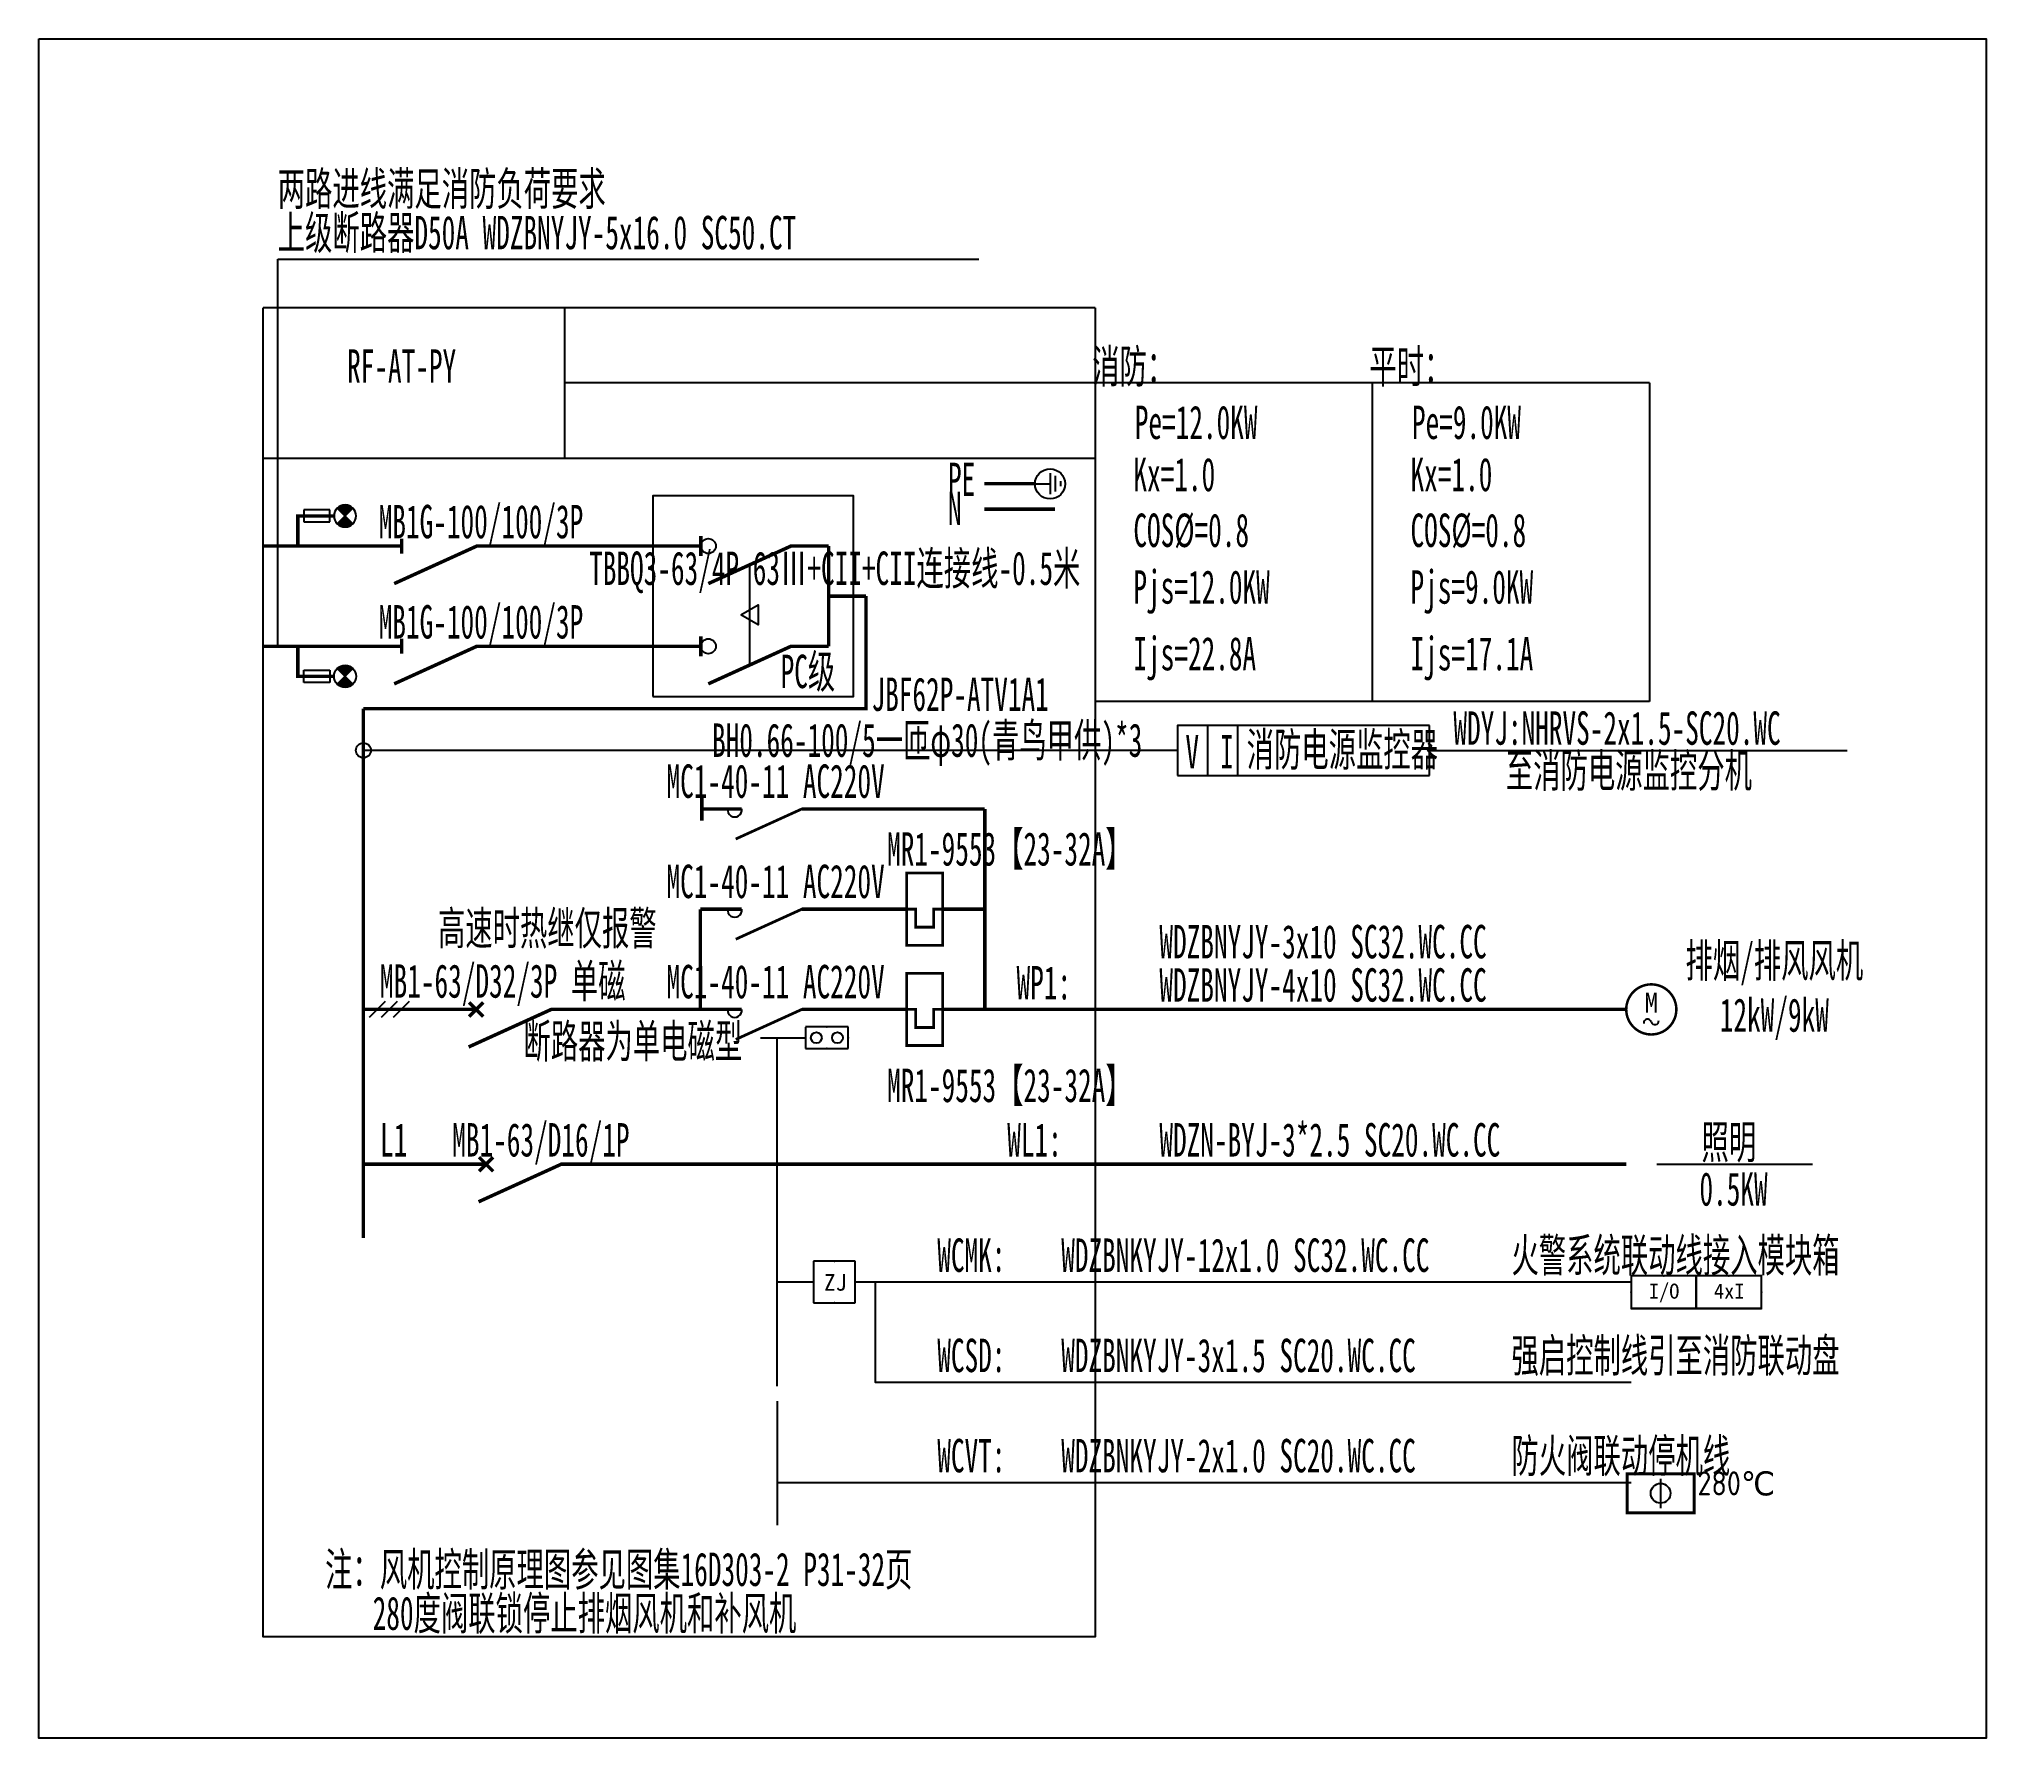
# Model space of a CAD drawing. Extents: x 1701941 to 1705438, y 404973 to 408024.
import ezdxf
from ezdxf.enums import TextEntityAlignment as Align

# ---------------------------------------------------------------- set-up
doc = ezdxf.new("R2010")
doc.units = 0
doc.header["$MEASUREMENT"] = 0
doc.layers.add('EQUIP-照明', color=3, linetype='Continuous')
doc.layers.add('系统图', color=1, linetype='Continuous')
doc.styles.add('_TEL_ATTDEF', font='GBENOR', dxfattribs={"width": 0.8, "height": 3, "bigfont": 'GBCBIG'})
doc.styles.add('_TEL_DIM', font='', dxfattribs={"width": 0.8, "height": 3.5})
doc.styles.add('宋体', font='', dxfattribs={"width": 0.8, "height": 3.5})
doc.styles.get('_TEL_DIM').set_extended_font_data('SimSun')
doc.styles.get('宋体').set_extended_font_data('SimSun')

# ---------------------------------------------------------------- blocks, each defined once
blk = doc.blocks.new('$element$00000576')
at = {"const_width": 0.0233}
for points in [[(0, 0), (0, -0.25)], [(0, -1), (0, -0.75), (-0.25, -0.2)], [(-0.047, -0.297), (0.047, -0.203)], [(-0.047, -0.203), (0.047, -0.297)]]:
    blk.add_lwpolyline(points, dxfattribs=at)
at = {"flags": 9}
blk.add_attdef('S', (0, 0), '', height=0.00000667, dxfattribs=at)
blk = doc.blocks.new('_M57DRB')
for p, q in [((0.259, -0.374), (-0.259, -0.893)), ((0.259, -0.893), (-0.259, -0.374))]:
    blk.add_line(p, q)
blk.add_lwpolyline([(0, 0), (0, -0.267)])
blk.add_circle((0, -0.633), 0.367)
for points in [[(-0.13, -0.763), (-0.354, -0.538), (0, -0.633), (-0.259, -0.374)], [(-0.225, -0.858), (-0.354, -0.728), (-0.13, -0.763), (-0.354, -0.538)], [(0.13, -0.504), (0.354, -0.728), (0, -0.633), (0.259, -0.893)], [(0.225, -0.409), (0.354, -0.538), (0.13, -0.504), (0.354, -0.728)], [(0.259, -0.374), (0.259, -0.374), (0.225, -0.409), (0.354, -0.538)], [(-0.259, -0.893), (-0.259, -0.893), (-0.225, -0.858), (-0.354, -0.728)]]:
    blk.add_solid(points)
at = {"width": 0.8, "flags": 9}
blk.add_attdef('S', (0.25, -0.5), '', height=0.2, dxfattribs=at)
blk = doc.blocks.new('$element$00000578')
at = {"const_width": 0.0233}
for points in [[(0, 0), (0, -0.25)], [(0, -1), (0, -0.75), (-0.25, -0.2)], [(-0.05, -0.25), (0.05, -0.25)]]:
    blk.add_lwpolyline(points, dxfattribs=at)
at = {"flags": 9}
blk.add_attdef('S', (0, 0), '', height=0.00000667, dxfattribs=at)
blk = doc.blocks.new('$element$00000523')
at = {"const_width": 0.0233}
for points in [[(0, 0), (0, -0.15)], [(0, -1), (0, -0.75), (-0.25, -0.2)], [(-0.067, -0.15), (0.067, -0.15)]]:
    blk.add_lwpolyline(points, dxfattribs=at)
blk.add_circle((0, -0.2), 0.05)
at = {"flags": 9}
blk.add_attdef('S', (0, 0), '', height=0.00000667, dxfattribs=at)
blk = doc.blocks.new('$equip$00002402')
at = {"lineweight": 20}
for p, q in [((0.322, 0.558), (-0.328, 0.558)), ((-0.328, -0.558), (0.322, -0.558))]:
    blk.add_line(p, q, dxfattribs=at)
for p, q in [((-0.328, -0.558), (-0.328, 0.558)), ((0.322, 0.558), (0.322, -0.558)), ((-0.242, 0), (0, 0)), ((0, 0), (0.242, 0))]:
    blk.add_line(p, q)
at = {"const_width": 0.05}
for points in [[(-0.328, -0.558), (-0.328, 0.558)], [(-0.328, 0.558), (0.322, 0.558), (0.322, -0.558), (-0.328, -0.558), (-0.328, 0.558), (0.322, 0.558)]]:
    blk.add_lwpolyline(points, dxfattribs=at)
blk.add_circle((-0.003, 0), 0.164)
for p in [(-0.003, 0.558), (-0.328, 0), (0.322, 0), (-0.003, -0.558)]:
    blk.add_point(p)
at = {"color": 7, "style": '_TEL_DIM', "flags": 1}
blk.add_attdef('A', text='', height=0.00002, dxfattribs=at).set_placement((0, 0), align=Align.MIDDLE_CENTER)
at = {"color": 7}
blk.add_attdef('$TEXT$', text='', height=0.4, dxfattribs=at).set_placement((0.832, -0.336), align=Align.MIDDLE_CENTER)
blk = doc.blocks.new('$equip$00001916')
for p, q in [((0.5, 1), (-0.5, 1)), ((-0.5, 1), (-0.5, 0)), ((0.5, 0), (0.5, 1)), ((-0.5, 0), (0.5, 0))]:
    blk.add_line(p, q)
for p in [(0, 1), (-0.5, 0.5), (0.5, 0.5), (0, 0)]:
    blk.add_point(p)
at = {"color": 7, "style": '_TEL_DIM'}
blk.add_attdef('$TEXT$', text='', height=0.4, dxfattribs=at).set_placement((0.026, 0.492), align=Align.MIDDLE_CENTER)
at = {"color": 7, "style": '_TEL_DIM', "flags": 1}
blk.add_attdef('A', text='', height=0.00002, dxfattribs=at).set_placement((0, 0), align=Align.MIDDLE_CENTER)
blk = doc.blocks.new('$equip$00002785')
for p, q in [((0.65, 0.65), (-0.65, 0.65)), ((-0.65, 0.65), (-0.65, 0)), ((0.65, 0), (0.65, 0.65)), ((-0.65, 0), (0.65, 0))]:
    blk.add_line(p, q)
at = {"const_width": 0.04}
blk.add_lwpolyline([(-0.65, 0.65), (0.65, 0.65), (0.65, 0), (-0.65, 0), (-0.65, 0.65), (0.65, 0.65)], dxfattribs=at)
for p in [(0, 0.65), (-0.65, 0.325), (0, 0), (0.65, 0.325)]:
    blk.add_point(p)
at = {"color": 7}
blk.add_attdef('$TEXT$', text='', height=0.4, dxfattribs=at).set_placement((0.006, 0.343), align=Align.MIDDLE_CENTER)
at = {"color": 7, "flags": 1}
for tag, p in [('B', (0.905, 0.246)), ('A', (0, 0))]:
    blk.add_attdef(tag, text='', height=0.4, dxfattribs=at).set_placement(p, align=Align.MIDDLE_CENTER)
blk = doc.blocks.new('$element$00000497')
at = {"const_width": 0.0233}
for points in [[(0, 0), (0, -0.25)], [(0, -1), (0, -0.75), (-0.25, -0.2)], [(-0.047, -0.297), (0.047, -0.203)], [(-0.047, -0.203), (0.047, -0.297)]]:
    blk.add_lwpolyline(points, dxfattribs=at)
at = {"flags": 9}
blk.add_attdef('S', (0, 0), '', height=0.00000667, dxfattribs=at)
blk = doc.blocks.new('$equip$00002875')
at = {"const_width": 0.05}
blk.add_lwpolyline([(0, 0.5, -1), (0, -0.5, -1), (0, 0.5, 0.021884)], format="xyb", dxfattribs=at)
blk.add_circle((0, 0), 0.5)
for centre, radius, start, end in [((-0.073, -0.273), 0.0768, 17.2272, 184.2164), ((0.073, -0.227), 0.0769, 197.2591, 5.1179)]:
    blk.add_arc(centre, radius, start, end)
at = {"color": 7, "style": '_TEL_DIM'}
blk.add_attdef('$TEXT$', text='', height=0.4, dxfattribs=at).set_placement((0.001, 0.137), align=Align.MIDDLE_CENTER)
at = {"color": 7, "style": '_TEL_DIM', "flags": 1}
for tag in ['A', 'REMARK']:
    blk.add_attdef(tag, text='', height=0.00002, dxfattribs=at).set_placement((0, 0), align=Align.MIDDLE_CENTER)
blk = doc.blocks.new('$equip$00001232')
for p, q in [((0.707, 0.714), (-0.707, 0.714)), ((-0.707, 0.707), (-0.707, -0.007)), ((0.707, 0), (0.707, 0.714)), ((-0.707, 0), (0.707, 0))]:
    blk.add_line(p, q)
for centre in [(-0.35, 0.357), (0.35, 0.357)]:
    blk.add_circle(centre, 0.179)
at = {"layer": 'EQUIP-照明'}
for p in [(0, 0.714), (-0.707, 0.35), (0, 0), (0.707, 0.357)]:
    blk.add_point(p, dxfattribs=at)
at = {"layer": 'EQUIP-照明', "flags": 9}
blk.add_attdef('A', (0, 0), '', height=0.00002, dxfattribs=at)
blk = doc.blocks.new('$element$00000592')
at = {"const_width": 0.0233}
for points in [[(0, 0), (0, -0.425), (-0.15, -0.425), (-0.15, -0.575), (0, -0.575), (0, -1)], [(-0.3, -0.35), (0.3, -0.35), (0.3, -0.65), (-0.3, -0.65), (-0.3, -0.35)]]:
    blk.add_lwpolyline(points, dxfattribs=at)
at = {"flags": 9}
blk.add_attdef('S', (0, 0), '', height=0.00000667, dxfattribs=at)
blk = doc.blocks.new('$element$00000596')
at = {"const_width": 0.0233}
for points in [[(0, 0), (0, -0.25)], [(-0.25, -0.2), (0, -0.75), (0, -1)]]:
    blk.add_lwpolyline(points, dxfattribs=at)
blk.add_arc((-0.008, -0.192), 0.0589, 81.8699, 278.1301)
at = {"flags": 9}
blk.add_attdef('S', (0, 0), '', height=0.00000667, dxfattribs=at)
blk = doc.blocks.new('M_M24')
for p, q in [((-0.25, -0.375), (0.25, -0.375)), ((-0.1875, -0.5), (0.1875, -0.5)), ((-0.0625, -0.625), (0.0625, -0.625))]:
    blk.add_line(p, q)
blk.add_lwpolyline([(0, 0), (0, -0.375)])
at = {"width": 0.8, "flags": 9}
blk.add_attdef('S', (0.25, -0.5), '', height=0.2, dxfattribs=at)

msp = doc.modelspace()

# ---------------------------------------------------------------- linework, layer by layer
at = {"color": 0, "linetype": 'ByBlock'}
for p, q in [((1702369.5, 407629), (1703628.8, 407629)), ((1702369.5, 406933.7), (1702369.5, 407629)), ((1702884.9, 407271.6), (1702884.9, 407541.6)), ((1704832.9, 407406.6), (1702884.9, 407406.6)), ((1702463.2, 407178.5), (1702416.4, 407178.5)), ((1702416.4, 407178.5), (1702416.4, 407156.9)), ((1702416.4, 407156.9), (1702463.2, 407156.9)), ((1702463.2, 407156.9), (1702463.2, 407178.5)), ((1702416.4, 406890.5), (1702463.2, 406890.5)), ((1702416.4, 406868.9), (1702416.4, 406890.5)), ((1702463.2, 406868.9), (1702416.4, 406868.9)), ((1702463.2, 406890.5), (1702463.2, 406868.9)), ((1704832.9, 406834.7), (1703837.4, 406834.7)), ((1704438, 406746.7), (1705187.9, 406746.7)), ((1703985.7, 406701.7), (1704438, 406701.7)), ((1702562.5, 406296), (1702533.7, 406267.2)), ((1702584.1, 406296), (1702555.3, 406267.2)), ((1702605.7, 406296), (1702576.9, 406267.2)), ((1703236.7, 406230.4), (1703317.7, 406230.4)), ((1704846.6, 406003.6), (1705126, 406003.6)), ((1703266.4, 405578.2), (1703266.4, 405355.4)), ((1703266.4, 405432.1), (1704800.3, 405432.1))]:
    msp.add_line(p, q, dxfattribs=at)
for points in [[(1703837.4, 407541.6), (1703837.4, 405154.9), (1702343.4, 405154.9), (1702343.4, 407541.6)], [(1703837.4, 407541.6), (1702343.4, 407541.6)], [(1704335.2, 407406.6), (1704335.2, 406834.7)], [(1704832.9, 407406.6), (1704832.9, 406834.7)], [(1702343.4, 407271.6), (1703837.4, 407271.6)], [(1703217.1, 407079.9), (1703217.1, 406899.9)], [(1703201.5, 406989.9), (1703232.7, 407007.9), (1703232.7, 406971.9), (1703201.5, 406989.9)], [(1704438, 406791.7), (1703985.7, 406791.7), (1703985.7, 406701.7)], [(1704039.7, 406701.7), (1704039.7, 406791.7)], [(1704093.7, 406701.7), (1704093.7, 406791.7)], [(1704438, 406701.7), (1704438, 406791.7)], [(1703985.7, 406746.7), (1702523.4, 406746.7)], [(1703266.4, 405605.3), (1703266.4, 406230.4)], [(1703266.4, 405792.1), (1703331.9, 405792.1)], [(1703406.6, 405792.1), (1704800.3, 405792.1)], [(1703442.7, 405792.1), (1703442.7, 405612.1), (1704800.3, 405612.1)]]:
    msp.add_lwpolyline(points, dxfattribs=at)
at = {"color": 0, "linetype": 'ByBlock', "const_width": 6.3}
for points in [[(1703729.7, 407225.6), (1703638.3, 407225.6)], [(1703765.6, 407180), (1703638.3, 407180)], [(1702470.8, 407167.7), (1702405.8, 407167.7), (1702405.8, 407113.7)], [(1702343.4, 407113.7), (1702524.7, 407113.7)], [(1702794.7, 407113.7), (1703088.9, 407113.7)], [(1703358.9, 406933.7), (1703358.9, 407113.7)], [(1702523.4, 406821.6), (1703426.1, 406821.6), (1703426.1, 407023.7)], [(1703426.1, 407023.7), (1703358.9, 407023.7)], [(1702343.4, 406933.7), (1702524.7, 406933.7)], [(1702470.8, 406879.7), (1702405.8, 406879.7), (1702405.8, 406933.7)], [(1702794.7, 406933.7), (1703088.9, 406933.7)], [(1702523.4, 406821.6), (1702523.4, 405871)], [(1703131.2, 406620.4), (1703131.2, 406662.9)], [(1703131.2, 406641.6), (1703202.9, 406641.6)], [(1703639.4, 406641.6), (1703310.9, 406641.6)], [(1703639.4, 406281.6), (1703639.4, 406641.6)], [(1703128.5, 406281.6), (1703128.5, 406461.6)], [(1703128.5, 406461.6), (1703202.9, 406461.6)], [(1703310.9, 406461.6), (1703499, 406461.6)], [(1703563.8, 406461.6), (1703639.4, 406461.6)], [(1702523.4, 406281.6), (1702658.4, 406281.6)], [(1702928.4, 406281.6), (1703202.9, 406281.6)], [(1703310.9, 406281.6), (1703499, 406281.6)], [(1703563.8, 406281.6), (1704791.4, 406281.6)], [(1702523.4, 406003.6), (1702676.2, 406003.6)], [(1702946.2, 406003.6), (1704791.4, 406003.6)]]:
    msp.add_lwpolyline(points, dxfattribs=at)
at = {"color": 0, "linetype": 'ByBlock'}
msp.add_lwpolyline([(1703043.4, 406843.7), (1703403.4, 406843.7), (1703403.4, 407203.7), (1703043.4, 407203.7)], close=True, dxfattribs=at)
for centre, radius in [((1703756.6, 407225.3), 27), ((1702523.4, 406746.7), 13.5)]:
    msp.add_circle(centre, radius, dxfattribs=at)
at = {"layer": '系统图'}
msp.add_lwpolyline([(1701940.7, 408024.3), (1705437.6, 408024.3), (1705437.6, 404973.1), (1701940.7, 404973.1)], close=True, dxfattribs=at)

# ---------------------------------------------------------------- block references
at = {"color": 0, "linetype": 'ByBlock', "rotation": 90}
for name, p, xscale, yscale, zscale in [('M_M24', (1703728.6, 407225.6), -74.77890870371324, 74.77890870371324, 74.77890870371324), ('_M57DRB', (1702456.4, 407167.7), -54, 54, 54), ('$element$00000578', (1702524.7, 407113.7), 270, 270, 270), ('$element$00000523', (1703088.9, 407113.7), 270, 270, 270), ('$element$00000578', (1702524.7, 406933.7), 270, 270, 270), ('$element$00000523', (1703088.9, 406933.7), 270, 270, 270), ('_M57DRB', (1702456.4, 406879.7), 54, 54, 54), ('$element$00000596', (1703148.9, 406641.6), 216, 216, 216), ('$element$00000592', (1703423.4, 406461.6), 216, 216, 216), ('$element$00000596', (1703148.9, 406461.6), 216, 216, 216), ('$element$00000592', (1703423.4, 406281.6), 216, 216, 216), ('$element$00000497', (1702658.4, 406281.6), 270, 270, 270), ('$element$00000596', (1703148.9, 406281.6), 216, 216, 216), ('$element$00000576', (1702676.2, 406003.6), 270, 270, 270)]:
    msp.add_blockref(name, p, dxfattribs=dict(at, xscale=xscale, yscale=yscale, zscale=zscale))
at = {"color": 0, "linetype": 'ByBlock'}
for name, p, xscale, yscale, zscale, values in [('$equip$00002875', (1704836.4, 406281.6), 90, 90, 90, {'$TEXT$': 'M'}), ('$equip$00001916', (1703369.3, 405754.7), 74.705625, 74.705625, 74.705625, {'$TEXT$': 'ZJ'})]:
    msp.add_blockref(name, p, dxfattribs=dict(at, xscale=xscale, yscale=yscale, zscale=zscale)).add_auto_attribs(values)
at = {"color": 0, "linetype": 'ByBlock', "xscale": 54, "yscale": 54, "zscale": 54}
msp.add_blockref('$equip$00001232', (1703355.8, 406211.5), dxfattribs=at)
at = {"color": 0, "linetype": 'ByBlock'}
ref = msp.add_blockref('$equip$00002785', (1704858.8, 405744.8), dxfattribs=dict(at, xscale=90, yscale=90, zscale=90))
ref.add_attrib('$TEXT$', 'I/O', dxfattribs={"color": 7, "height": 27}).set_placement((1704859.4, 405775.7), align=Align.MIDDLE_CENTER)
ref = msp.add_blockref('$equip$00002785', (1704975.8, 405744.8), dxfattribs=dict(at, xscale=90, yscale=90, zscale=90))
ref.add_attrib('$TEXT$', '4xI', dxfattribs={"color": 7, "height": 27}).set_placement((1704976.4, 405775.7), align=Align.MIDDLE_CENTER)
ref = msp.add_blockref('$equip$00002402', (1704853.2, 405412.3), dxfattribs=dict(at, xscale=108, yscale=108, zscale=108, rotation=270))
ref.add_attrib('$TEXT$', '280℃', dxfattribs={"color": 7, "height": 43.2, "style": '_TEL_ATTDEF'}).set_placement((1704988.9, 405430.5), align=Align.MIDDLE_CENTER)

# ---------------------------------------------------------------- texts
at = {"color": 0, "linetype": 'ByBlock', "style": '宋体', "width": 0.6}
for s, p in [('两路进线满足消防负荷要求', (1702369.5, 407725.5)), ('上级断路器D50A WDZBNYJY-5x16.0 SC50.CT', (1702369.5, 407646.6)), ('Pe=12.0KW', (1703908.8, 407305.9)), ('Pe=9.0KW', (1704406.5, 407305.9)), ('PE', (1703573.3, 407203.4)), ('Kx=1.0', (1703906.3, 407212.2)), ('Kx=1.0', (1704404, 407212.2)), ('N', (1703573.3, 407151.6)), ('COS%%C=0.8', (1703906.3, 407112)), ('COS%%C=0.8', (1704404, 407112)), ('Pjs=12.0KW', (1703906.3, 407010.2)), ('Pjs=9.0KW', (1704404, 407010.2)), ('Ijs=22.8A', (1703906.3, 406890.5)), ('Ijs=17.1A', (1704404, 406890.5)), ('PC级', (1703272.7, 406858.6)), ('WDYJ:NHRVS-2x1.5-SC20.WC', (1704481, 406756.8)), ('V', (1703999.7, 406714.3)), ('I', (1704061.8, 406714.3)), ('消防电源监控器', (1704109.7, 406718.5)), ('至消防电源监控分机', (1704575.3, 406680.6)), ('高速时热继仅报警', (1702657.3, 406397.5)), ('WDZBNYJY-3x10 SC32.WC.CC', (1703953, 406373.3)), ('WP1:', (1703696.4, 406299.5)), ('WDZBNYJY-4x10 SC32.WC.CC', (1703953, 406295.5)), ('断路器为单电磁型', (1702810.9, 406194.6)), ('L1', (1702553.4, 406017.4)), ('WL1:', (1703679.7, 406017.4)), ('WDZN-BYJ-3*2.5 SC20.WC.CC', (1703953, 406017.4)), ('照明', (1704926.6, 406013.7)), ('0.5KW', (1704922.9, 405929.2)), ('WCMK:', (1703554.1, 405810.3)), ('WDZBNKYJY-12x1.0 SC32.WC.CC', (1703776.7, 405810.3)), ('火警系统联动线接入模块箱', (1704585.3, 405810.3)), ('WCSD:', (1703554.1, 405630.3)), ('WDZBNKYJY-3x1.5 SC20.WC.CC', (1703776.7, 405630.3)), ('强启控制线引至消防联动盘', (1704585.3, 405630.3)), ('WCVT:', (1703554.1, 405450.3)), ('WDZBNKYJY-2x1.0 SC20.WC.CC', (1703776.7, 405450.3)), ('防火阀联动停机线', (1704585.3, 405450.3)), ('注：风机控制原理图参见图集16D303-2 P31-32页', (1702454.7, 405246.2)), ('280度阀联锁停止排烟风机和补风机 ', (1702540.1, 405167.3))]:
    msp.add_text(s, height=60, dxfattribs=at).set_placement(p)
for s, p in [('RF-AT-PY', (1702592.1, 407406.9)), ('排烟/排风风机', (1705057.4, 406339.4)), ('12kW/9kW', (1705057.4, 406241.5))]:
    msp.add_text(s, height=60, dxfattribs=at).set_placement(p, align=Align.CENTER)
for s, p in [('消防：', (1703979.7, 407406.6)), ('平时：', (1704477.4, 407406.6))]:
    msp.add_text(s, height=60, dxfattribs=at).set_placement(p, align=Align.RIGHT)
at = {"color": 190, "linetype": 'ByBlock', "style": '宋体', "width": 0.6}
for p in [(1702550.9, 407127.6), (1702550.9, 406947.6)]:
    msp.add_text('MB1G-100/100/3P', height=60, dxfattribs=at).set_placement(p)
at = {"color": 110, "linetype": 'ByBlock', "style": '宋体', "width": 0.6}
for s, p in [('TBBQ3-63/4P 63Ⅲ+CII+CII连接线-0.5米', (1702928.8, 407043.8)), ('MB1-63/D16/1P', (1702683, 406017.4))]:
    msp.add_text(s, height=60, dxfattribs=at).set_placement(p)
at = {"color": 1, "linetype": 'ByBlock', "style": '宋体', "width": 0.6}
for s, p in [('JBF62P-ATV1A1', (1703436, 406817.6)), ('BH0.66-100/5一匝φ30(青鸟甲供)*3', (1703149.6, 406735.1))]:
    msp.add_text(s, height=60, dxfattribs=at).set_placement(p)
at = {"color": 6, "linetype": 'ByBlock', "style": '宋体', "width": 0.6}
for p in [(1703067.8, 406661.5), (1703067.8, 406481.5), (1703067.8, 406301.5)]:
    msp.add_text('MC1-40-11 AC220V', height=60, dxfattribs=at).set_placement(p)
at = {"color": 2, "linetype": 'ByBlock', "style": '宋体', "width": 0.6}
for p in [(1703463.9, 406539.8), (1703463.9, 406115.2)]:
    msp.add_text('MR1-9553【23-32A】', height=60, dxfattribs=at).set_placement(p)
at = {"color": 30, "linetype": 'ByBlock', "style": '宋体', "width": 0.6}
msp.add_text('MB1-63/D32/3P 单磁', height=60, dxfattribs=at).set_placement((1702553.2, 406302.6))

doc.saveas('drawing.dxf')
